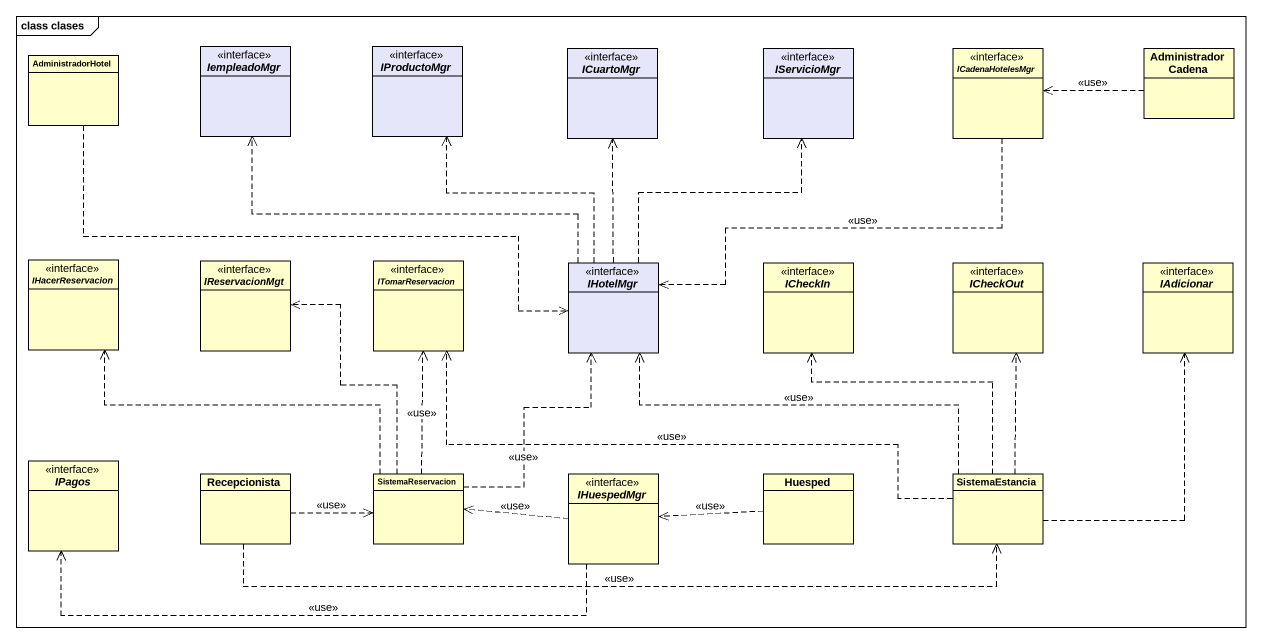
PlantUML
@startuml
mainframe class clases
hide circle
hide empty members
class AdministradorHotel
interface IempleadoMgr #E6E6FA
interface IProductoMgr #E6E6FA
interface ICuartoMgr #E6E6FA
interface IServicioMgr #E6E6FA
interface ICadenaHotelesMgr
class AdministradorCadena
interface IHacerReservacion
interface IReservacionMgt
interface ITomarReservacion
interface IHotelMgr #E6E6FA
interface ICheckIn
interface ICheckOut
interface IAdicionar
interface IPagos
class Recepcionista
class SistemaReservacion
interface IHuespedMgr
class Huesped
class SistemaEstancia
AdministradorHotel .right.> IHotelMgr
ICadenaHotelesMgr .left.> IHotelMgr : <<use>>
AdministradorCadena .left.> ICadenaHotelesMgr : <<use>>
IHotelMgr .left.> IempleadoMgr
IHotelMgr .up.> IProductoMgr
IHotelMgr .up.> ICuartoMgr
IHotelMgr .up.> IServicioMgr
Recepcionista .right.> SistemaReservacion : <<use>>
Recepcionista .right.> SistemaEstancia : <<use>>
SistemaReservacion .left.> IHacerReservacion
SistemaReservacion .up.> IReservacionMgt
SistemaReservacion .up.> ITomarReservacion : <<use>>
SistemaReservacion .up.> IHotelMgr : <<use>>
IHuespedMgr .left.> IPagos : <<use>>
IHuespedMgr .left.> SistemaReservacion : <<use>>
Huesped .left.> IHuespedMgr : <<use>>
SistemaEstancia .left.> ITomarReservacion : <<use>>
SistemaEstancia .left.> IHotelMgr : <<use>>
SistemaEstancia .up.> ICheckIn
SistemaEstancia .up.> ICheckOut
SistemaEstancia .up.> IAdicionar
@enduml
